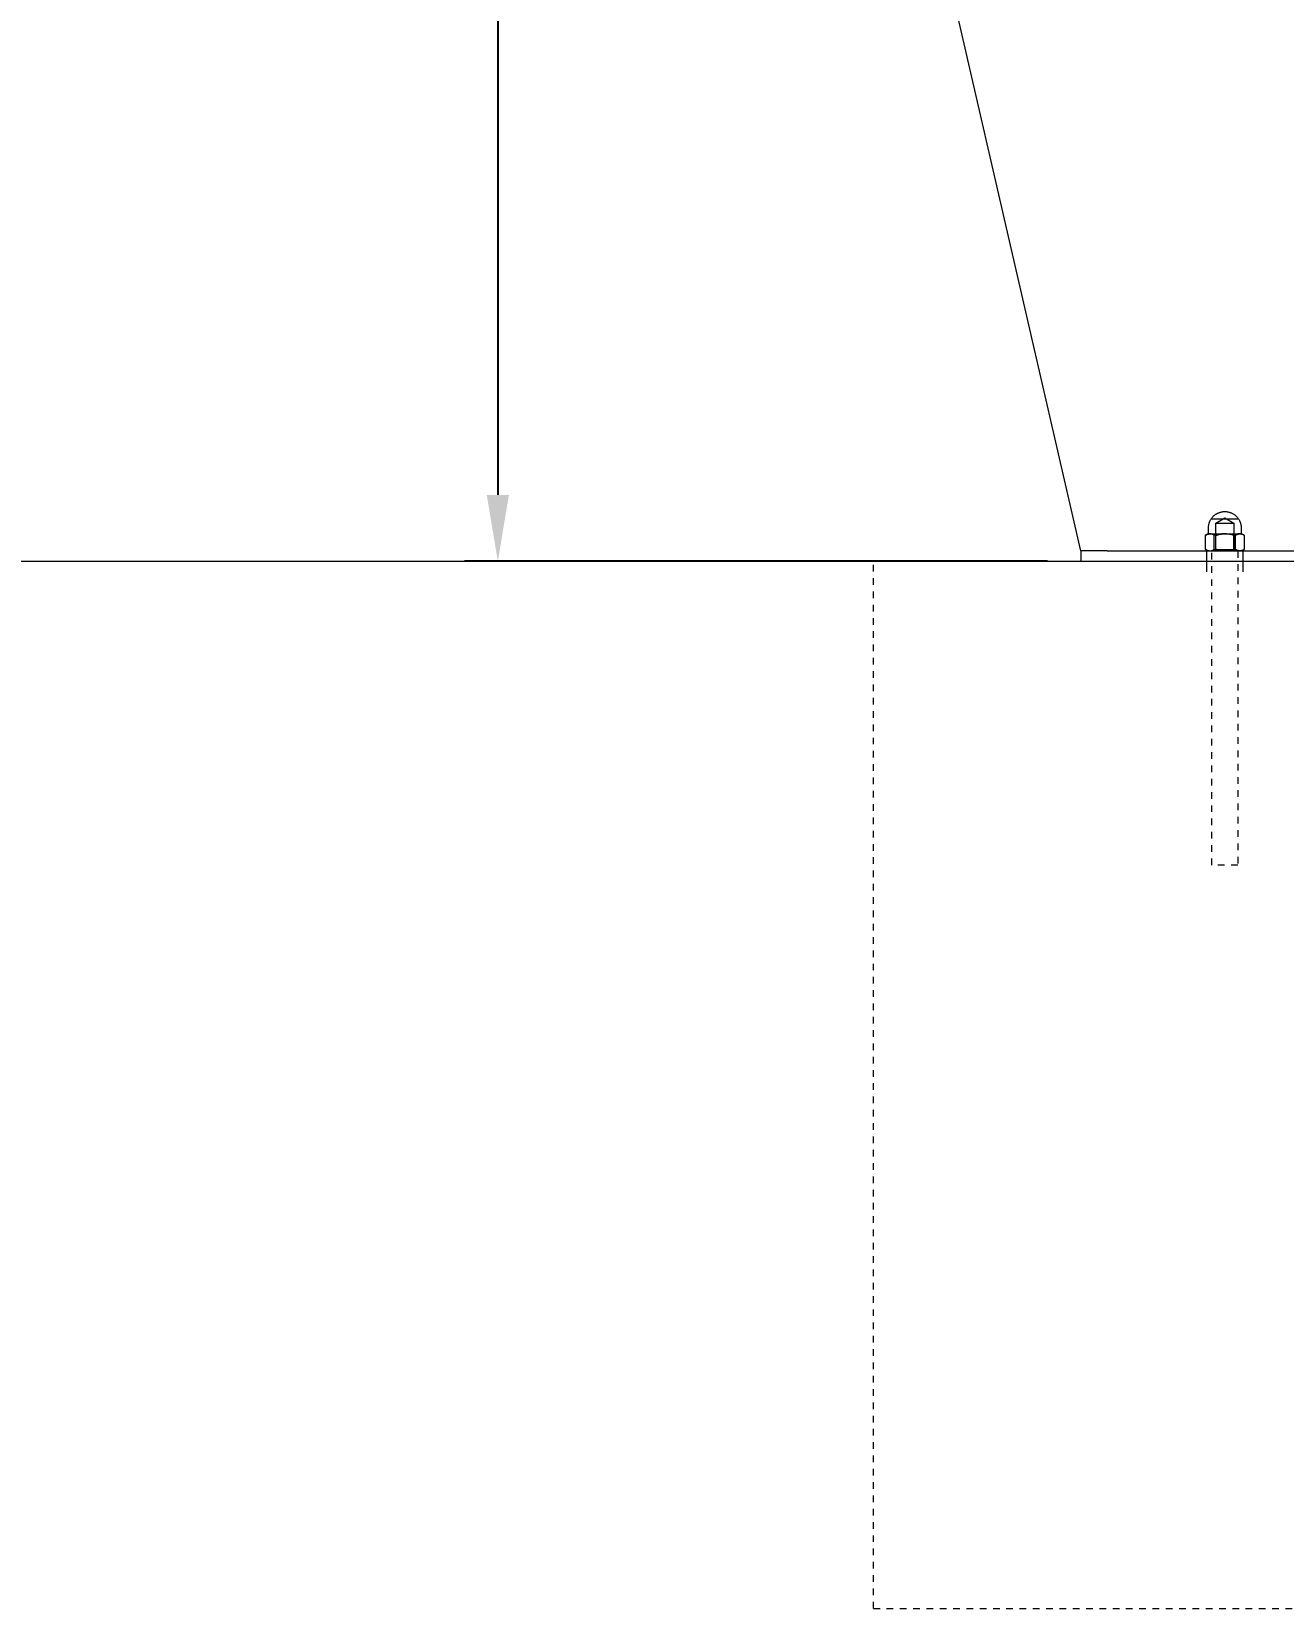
# Model space of a CAD drawing. Header units: inches. Extents: x -6 to 165, y -5 to 126.
# Drawn here: x 122.51 to 141.34, y 78.98 to 102.7 of the extents above; entities that cross this region are included whole.
import ezdxf

# ---------------------------------------------------------------- set-up
doc = ezdxf.new("R2010")
doc.units = ezdxf.units.IN
doc.header["$PDSIZE"] = -1
doc.linetypes.add('HIDDEN', pattern=[1.905, 1.27, -0.635])
for name, color, linetype, lineweight in [('ZANO_R', 7, 'Continuous', 0), ('ZANO_R_przerywana', 250, 'HIDDEN', 0), ('ZANO_W', 1, 'Continuous', 0)]:
    doc.layers.add(name, color=color, linetype=linetype, lineweight=lineweight)
doc.styles.get("Standard").update_dxf_attribs({"font": 'arial.ttf'})
doc.dimstyles.new('amerykanie', dxfattribs={"dimtxt": 50, "dimasz": 50, "dimexe": 0.5, "dimexo": 0.5, "dimgap": 1, "dimtad": 1, "dimdec": 0, "dimzin": 0, "dimlunit": 5, "dimtxsty": 'Standard', "dimcen": 0.09, "dimclrd": 1, "dimclre": 1, "dimclrt": 1, "dimazin": 0, "dimtfac": 1, "dimtdec": 0, "dimtmove": 0, "dimatfit": 3, "dimfxl": 1, "dimtzin": 0, "dimarcsym": 1})

# ---------------------------------------------------------------- blocks, each defined once
blk = doc.blocks.new('*D362')
at = {"layer": 'Defpoints', "color": 0}
for p in [(132.54, 126.425), (129.522, 94.732), (138.291, 94.732)]:
    blk.add_point(p, dxfattribs=at)
at = {"layer": 'ZANO_W', "color": 1, "lineweight": -2}
for p, q in [((132.04, 126.425), (129.022, 126.425)), ((129.522, 125.425), (129.522, 95.732)), ((137.791, 94.732), (129.022, 94.732))]:
    blk.add_line(p, q, dxfattribs=at)
at = {"layer": 'ZANO_W', "color": 1}
for points in [[(129.689, 125.425), (129.355, 125.425), (129.522, 126.425)], [(129.355, 95.732), (129.689, 95.732), (129.522, 94.732)]]:
    blk.add_solid(points, dxfattribs=at)
at = {"layer": 'ZANO_W', "color": 1, "insert": (128.181, 110.579), "char_height": 1.625, "attachment_point": 5, "rotation": 90}
blk.add_mtext('31 11/16', dxfattribs=at)

msp = doc.modelspace()

# ---------------------------------------------------------------- linework, layer by layer
at = {"layer": 'ZANO_R'}
for p, q in [((138.29091, 94.88977), (131.56682, 124.10396)), ((138.29091, 94.88977), (133.52024, 115.61691)), ((140.24668, 95.36227), (140.25117, 95.36938)), ((140.25117, 95.36938), (140.2559, 95.37632)), ((140.2559, 95.37632), (140.26086, 95.38311)), ((140.26008, 95.36915), (140.65391, 95.36915)), ((140.26086, 95.38311), (140.26605, 95.38972)), ((140.26605, 95.38972), (140.27147, 95.39614)), ((140.27147, 95.39614), (140.2771, 95.40238)), ((140.2771, 95.40238), (140.28294, 95.40843)), ((140.28294, 95.40843), (140.28898, 95.41427)), ((140.28898, 95.41427), (140.29522, 95.4199)), ((140.29522, 95.4199), (140.30165, 95.42531)), ((140.30165, 95.42531), (140.30826, 95.43051)), ((140.30826, 95.43051), (140.31504, 95.43547)), ((140.31504, 95.43547), (140.32199, 95.4402)), ((140.32199, 95.4402), (140.3291, 95.44469)), ((140.32315, 95.30727), (140.45699, 95.38769)), ((140.3291, 95.44469), (140.33635, 95.44893)), ((140.33635, 95.44893), (140.34375, 95.45293)), ((140.34375, 95.45293), (140.35128, 95.45666)), ((140.35128, 95.45666), (140.35893, 95.46014)), ((140.35893, 95.46014), (140.36669, 95.46336)), ((140.36669, 95.46336), (140.37456, 95.46631)), ((140.37456, 95.46631), (140.38253, 95.46899)), ((140.38253, 95.46899), (140.39058, 95.47139)), ((140.39058, 95.47139), (140.39871, 95.47352)), ((140.39871, 95.47352), (140.40691, 95.47537)), ((140.40691, 95.47537), (140.41517, 95.47694)), ((140.41517, 95.47694), (140.42348, 95.47823)), ((140.42348, 95.47823), (140.43182, 95.47923)), ((140.43182, 95.47923), (140.44019, 95.47995)), ((140.44019, 95.47995), (140.44859, 95.48038)), ((140.44859, 95.48038), (140.45699, 95.48052)), ((140.45699, 95.48052), (140.4654, 95.48038)), ((140.45699, 95.38769), (140.59083, 95.30727)), ((140.4654, 95.48038), (140.47379, 95.47995)), ((140.47379, 95.47995), (140.48216, 95.47923)), ((140.48216, 95.47923), (140.49051, 95.47823)), ((140.49051, 95.47823), (140.49881, 95.47694)), ((140.49881, 95.47694), (140.50707, 95.47537)), ((140.50707, 95.47537), (140.51527, 95.47352)), ((140.51527, 95.47352), (140.5234, 95.47139)), ((140.5234, 95.47139), (140.53145, 95.46899)), ((140.53145, 95.46899), (140.53942, 95.46631)), ((140.53942, 95.46631), (140.54729, 95.46336)), ((140.54729, 95.46336), (140.55506, 95.46014)), ((140.55506, 95.46014), (140.56271, 95.45666)), ((140.56271, 95.45666), (140.57024, 95.45293)), ((140.57024, 95.45293), (140.57763, 95.44893)), ((140.57763, 95.44893), (140.58489, 95.44469)), ((140.58489, 95.44469), (140.59199, 95.4402)), ((140.59199, 95.4402), (140.59894, 95.43547)), ((140.59894, 95.43547), (140.60572, 95.43051)), ((140.60572, 95.43051), (140.61233, 95.42531)), ((140.61233, 95.42531), (140.61876, 95.4199)), ((140.61876, 95.4199), (140.625, 95.41427)), ((140.625, 95.41427), (140.63104, 95.40843)), ((140.63104, 95.40843), (140.63688, 95.40238)), ((140.63688, 95.40238), (140.64252, 95.39614)), ((140.64252, 95.39614), (140.64793, 95.38972)), ((140.64793, 95.38972), (140.65312, 95.38311)), ((140.65312, 95.38311), (140.65809, 95.37632)), ((140.65809, 95.37632), (140.66281, 95.36938)), ((140.66281, 95.36938), (140.6673, 95.36227)), ((140.17265, 95.1297), (140.16891, 95.12755)), ((140.17006, 95.1279), (140.201, 95.14576)), ((140.17178, 95.1284), (140.17699, 95.13088)), ((140.17647, 95.13171), (140.17265, 95.1297)), ((140.18035, 95.13361), (140.17647, 95.13171)), ((140.17699, 95.13088), (140.18228, 95.13318)), ((140.18429, 95.13537), (140.18035, 95.13361)), ((140.18228, 95.13318), (140.18765, 95.1353)), ((140.18829, 95.137), (140.18429, 95.13537)), ((140.18765, 95.1353), (140.19309, 95.13723)), ((140.19234, 95.13849), (140.18829, 95.137)), ((140.19644, 95.13986), (140.19234, 95.13849)), ((140.19309, 95.13723), (140.19859, 95.13897)), ((140.20058, 95.14108), (140.19644, 95.13986)), ((140.19859, 95.13897), (140.20414, 95.14052)), ((140.20475, 95.14217), (140.20058, 95.14108)), ((140.20101, 95.14576), (140.201, 95.14576)), ((140.201, 95.14576), (140.201, 95.14576)), ((140.201, 95.14576), (140.201, 95.14576)), ((140.201, 95.14576), (140.20101, 95.14576)), ((140.20101, 95.14576), (140.20107, 95.14576)), ((140.20107, 95.14576), (140.20138, 95.14576)), ((140.20138, 95.14576), (140.20268, 95.14576)), ((140.20268, 95.14576), (140.20802, 95.14576)), ((140.20414, 95.14052), (140.20975, 95.14188)), ((140.20896, 95.14312), (140.20475, 95.14217)), ((140.20646, 95.14581), (140.20662, 95.14582)), ((140.20662, 95.14582), (140.20678, 95.14584)), ((140.20678, 95.14584), (140.20694, 95.14586)), ((140.20681, 95.14581), (140.20727, 95.14591)), ((140.20694, 95.14586), (140.2071, 95.14589)), ((140.2071, 95.14589), (140.20726, 95.14593)), ((140.20726, 95.14593), (140.20741, 95.14596)), ((140.20741, 95.14596), (140.20757, 95.14601)), ((140.20757, 95.14601), (140.20772, 95.14606)), ((140.20772, 95.14606), (140.20787, 95.14612)), ((140.20787, 95.14612), (140.20802, 95.14618)), ((140.20802, 95.14618), (140.20816, 95.14624)), ((140.20802, 95.14576), (140.22853, 95.14576)), ((140.20816, 95.14624), (140.20831, 95.14631)), ((140.20831, 95.14631), (140.20845, 95.14639)), ((140.20845, 95.14639), (140.20859, 95.14647)), ((140.20859, 95.14647), (140.20872, 95.14656)), ((140.20872, 95.14656), (140.20886, 95.14665)), ((140.20886, 95.14665), (140.20899, 95.14674)), ((140.2132, 95.14393), (140.20896, 95.14312)), ((140.20899, 95.14674), (140.20911, 95.14684)), ((140.20911, 95.14684), (140.20924, 95.14694)), ((140.20924, 95.14694), (140.20936, 95.14705)), ((140.20936, 95.14705), (140.20947, 95.14716)), ((140.20947, 95.14716), (140.20959, 95.14728)), ((140.20959, 95.14728), (140.20969, 95.1474)), ((140.20969, 95.1474), (140.2098, 95.14752)), ((140.20975, 95.14188), (140.2154, 95.14305)), ((140.2098, 95.14752), (140.2099, 95.14765)), ((140.2099, 95.14765), (140.20999, 95.14778)), ((140.20999, 95.14778), (140.21008, 95.14791)), ((140.21008, 95.14791), (140.21017, 95.14804)), ((140.21017, 95.14804), (140.21025, 95.14818)), ((140.21025, 95.14818), (140.21032, 95.14832)), ((140.21032, 95.14832), (140.2104, 95.14847)), ((140.2104, 95.14847), (140.21046, 95.14861)), ((140.21046, 95.14861), (140.21052, 95.14876)), ((140.21052, 95.14876), (140.21058, 95.14891)), ((140.21058, 95.14891), (140.21063, 95.14907)), ((140.21063, 95.14907), (140.21068, 95.14922)), ((140.21068, 95.14922), (140.21072, 95.14938)), ((140.21072, 95.14938), (140.21075, 95.14953)), ((140.21075, 95.14953), (140.21078, 95.14969)), ((140.21078, 95.14969), (140.21081, 95.14985)), ((140.21081, 95.14985), (140.21082, 95.15001)), ((140.21082, 95.15001), (140.21084, 95.15017)), ((140.21084, 95.15033), (140.21085, 95.15049)), ((140.21084, 95.15017), (140.21084, 95.15033)), ((140.21085, 95.23438), (140.21099, 95.24278)), ((140.21085, 95.15049), (140.21085, 95.23438)), ((140.21099, 95.24278), (140.21142, 95.25117)), ((140.21142, 95.25117), (140.21214, 95.25955)), ((140.21214, 95.25955), (140.21314, 95.26789)), ((140.21314, 95.26789), (140.21443, 95.2762)), ((140.21747, 95.1446), (140.2132, 95.14393)), ((140.21443, 95.2762), (140.216, 95.28446)), ((140.2154, 95.14305), (140.22109, 95.14402)), ((140.216, 95.28446), (140.21785, 95.29266)), ((140.22175, 95.14513), (140.21747, 95.1446)), ((140.21785, 95.29266), (140.21997, 95.30079)), ((140.21997, 95.30079), (140.22238, 95.30884)), ((140.22109, 95.14402), (140.22681, 95.14479)), ((140.22605, 95.14552), (140.22175, 95.14513)), ((140.22238, 95.30884), (140.22506, 95.31681)), ((140.22506, 95.31681), (140.22801, 95.32468)), ((140.23036, 95.14576), (140.22605, 95.14552)), ((140.22681, 95.14479), (140.23255, 95.14537)), ((140.22801, 95.32468), (140.23122, 95.33244)), ((140.23467, 95.14552), (140.23036, 95.14576)), ((140.23122, 95.33244), (140.2347, 95.34009)), ((140.23226, 95.14576), (140.4417, 95.14576)), ((140.23255, 95.14537), (140.23831, 95.14574)), ((140.23897, 95.14513), (140.23467, 95.14552)), ((140.2347, 95.34009), (140.23844, 95.34762)), ((140.23844, 95.34762), (140.24244, 95.35502)), ((140.24326, 95.14461), (140.23897, 95.14513)), ((140.24244, 95.35502), (140.24668, 95.36227)), ((140.24275, 95.14575), (140.24852, 95.14537)), ((140.24752, 95.14394), (140.24326, 95.14461)), ((140.25176, 95.14312), (140.24752, 95.14394)), ((140.24852, 95.14537), (140.25427, 95.1448)), ((140.25597, 95.14217), (140.25176, 95.14312)), ((140.25427, 95.1448), (140.25999, 95.14403)), ((140.26015, 95.14109), (140.25597, 95.14217)), ((140.25999, 95.14403), (140.26569, 95.14306)), ((140.26429, 95.13986), (140.26015, 95.14109)), ((140.26839, 95.1385), (140.26429, 95.13986)), ((140.26569, 95.14306), (140.27135, 95.14189)), ((140.27244, 95.137), (140.26839, 95.1385)), ((140.27135, 95.14189), (140.27696, 95.14054)), ((140.27643, 95.13537), (140.27244, 95.137)), ((140.28038, 95.13361), (140.27643, 95.13537)), ((140.27696, 95.14054), (140.28253, 95.13898)), ((140.28426, 95.13171), (140.28038, 95.13361)), ((140.28253, 95.13898), (140.28804, 95.13724)), ((140.28807, 95.1297), (140.28426, 95.13171)), ((140.28804, 95.13724), (140.29348, 95.13531)), ((140.29182, 95.12755), (140.28807, 95.1297)), ((140.29348, 95.13531), (140.29886, 95.13319)), ((140.29886, 95.13319), (140.30416, 95.13089)), ((140.30416, 95.13089), (140.30937, 95.1284)), ((140.33125, 95.13161), (140.3151, 95.12751)), ((140.32309, 95.30724), (140.3231, 95.30724)), ((140.32309, 94.90732), (140.32309, 95.30724)), ((140.3231, 95.30724), (140.57019, 95.30724)), ((140.34752, 95.13519), (140.33125, 95.13161)), ((140.33704, 95.1279), (140.3547, 95.13229)), ((140.3639, 95.13826), (140.34752, 95.13519)), ((140.3547, 95.13229), (140.37251, 95.13608)), ((140.38036, 95.14081), (140.3639, 95.13826)), ((140.37251, 95.13608), (140.39043, 95.13925)), ((140.39689, 95.14283), (140.38036, 95.14081)), ((140.39043, 95.13925), (140.40845, 95.14181)), ((140.41349, 95.14434), (140.39689, 95.14283)), ((140.40845, 95.14181), (140.42655, 95.14374)), ((140.43012, 95.14531), (140.41349, 95.14434)), ((140.42655, 95.14374), (140.44471, 95.14505)), ((140.44677, 95.14576), (140.43012, 95.14531)), ((140.44471, 95.14505), (140.4629, 95.14574)), ((140.46343, 95.14531), (140.44677, 95.14576)), ((140.45078, 95.14576), (140.67123, 95.14576)), ((140.48006, 95.14434), (140.46343, 95.14531)), ((140.47122, 95.14575), (140.48944, 95.14507)), ((140.47229, 95.14574), (140.47662, 95.14566)), ((140.49665, 95.14283), (140.48006, 95.14434)), ((140.48944, 95.14507), (140.50764, 95.14376)), ((140.51318, 95.14081), (140.49665, 95.14283)), ((140.50764, 95.14376), (140.52578, 95.14183)), ((140.52965, 95.13826), (140.51318, 95.14081)), ((140.52578, 95.14183), (140.54384, 95.13927)), ((140.54602, 95.13519), (140.52965, 95.13826)), ((140.54384, 95.13927), (140.5618, 95.1361)), ((140.56229, 95.13161), (140.54602, 95.13519)), ((140.5618, 95.1361), (140.57965, 95.13231)), ((140.57844, 95.12751), (140.56229, 95.13161)), ((140.57019, 95.30724), (140.59089, 95.30724)), ((140.57965, 95.13231), (140.59735, 95.12791)), ((140.5909, 95.30724), (140.5909, 94.90732)), ((140.60916, 95.13061), (140.60417, 95.1282)), ((140.61422, 95.13284), (140.60916, 95.13061)), ((140.61936, 95.13491), (140.61422, 95.13284)), ((140.62457, 95.1368), (140.61936, 95.13491)), ((140.62243, 95.12769), (140.62632, 95.1299)), ((140.62983, 95.13852), (140.62457, 95.1368)), ((140.62632, 95.1299), (140.63028, 95.13196)), ((140.63515, 95.14006), (140.62983, 95.13852)), ((140.63028, 95.13196), (140.63431, 95.1339)), ((140.63431, 95.1339), (140.6384, 95.1357)), ((140.64052, 95.14142), (140.63515, 95.14006)), ((140.6384, 95.1357), (140.64255, 95.13735)), ((140.64593, 95.1426), (140.64052, 95.14142)), ((140.64255, 95.13735), (140.64676, 95.13887)), ((140.65137, 95.1436), (140.64593, 95.1426)), ((140.64676, 95.13887), (140.65101, 95.14024)), ((140.65101, 95.14024), (140.6553, 95.14147)), ((140.65685, 95.14442), (140.65137, 95.1436)), ((140.6553, 95.14147), (140.65964, 95.14256)), ((140.66235, 95.14505), (140.65685, 95.14442)), ((140.65964, 95.14256), (140.66401, 95.14349)), ((140.66787, 95.1455), (140.66235, 95.14505)), ((140.66401, 95.14349), (140.66841, 95.14428)), ((140.6673, 95.36227), (140.67155, 95.35502)), ((140.6734, 95.14576), (140.66787, 95.1455)), ((140.66841, 95.14428), (140.67283, 95.14492)), ((140.67155, 95.35502), (140.67554, 95.34762)), ((140.67283, 95.14492), (140.67727, 95.14541)), ((140.67893, 95.1455), (140.6734, 95.14576)), ((140.67554, 95.34762), (140.67928, 95.34009)), ((140.67568, 95.14576), (140.71298, 95.14576)), ((140.67727, 95.14541), (140.68173, 95.14575)), ((140.68445, 95.14505), (140.67893, 95.1455)), ((140.67928, 95.34009), (140.68276, 95.33244)), ((140.68276, 95.33244), (140.68598, 95.32468)), ((140.68995, 95.14442), (140.68445, 95.14505)), ((140.68546, 95.14575), (140.68957, 95.14548)), ((140.68598, 95.32468), (140.68893, 95.31681)), ((140.68893, 95.31681), (140.6916, 95.30884)), ((140.68957, 95.14548), (140.69366, 95.14508)), ((140.69543, 95.1436), (140.68995, 95.14442)), ((140.6916, 95.30884), (140.69401, 95.30079)), ((140.69366, 95.14508), (140.69775, 95.14455)), ((140.69401, 95.30079), (140.69614, 95.29266)), ((140.70087, 95.1426), (140.69543, 95.1436)), ((140.69614, 95.29266), (140.69799, 95.28446)), ((140.69775, 95.14455), (140.70181, 95.14388)), ((140.69799, 95.28446), (140.69956, 95.2762)), ((140.69956, 95.2762), (140.70084, 95.26789)), ((140.70084, 95.26789), (140.70185, 95.25955)), ((140.70628, 95.14142), (140.70087, 95.1426)), ((140.70181, 95.14388), (140.70585, 95.14307)), ((140.70185, 95.25955), (140.70256, 95.25117)), ((140.70256, 95.25117), (140.70299, 95.24278)), ((140.70299, 95.24278), (140.70314, 95.23438)), ((140.70314, 95.23438), (140.70314, 95.15049)), ((140.70314, 95.15049), (140.70314, 95.15033)), ((140.70314, 95.15033), (140.70315, 95.15017)), ((140.70315, 95.15017), (140.70316, 95.15001)), ((140.70316, 95.15001), (140.70318, 95.14985)), ((140.70318, 95.14985), (140.7032, 95.14969)), ((140.7032, 95.14969), (140.70323, 95.14953)), ((140.70323, 95.14953), (140.70327, 95.14938)), ((140.70327, 95.14938), (140.70331, 95.14922)), ((140.70331, 95.14922), (140.70335, 95.14907)), ((140.70335, 95.14907), (140.7034, 95.14891)), ((140.7034, 95.14891), (140.70346, 95.14876)), ((140.70346, 95.14876), (140.70352, 95.14861)), ((140.70352, 95.14861), (140.70359, 95.14847)), ((140.70359, 95.14847), (140.70366, 95.14832)), ((140.70366, 95.14832), (140.70374, 95.14818)), ((140.70374, 95.14818), (140.70382, 95.14804)), ((140.70382, 95.14804), (140.7039, 95.14791)), ((140.7039, 95.14791), (140.70399, 95.14778)), ((140.70399, 95.14778), (140.70409, 95.14765)), ((140.70409, 95.14765), (140.70419, 95.14752)), ((140.70419, 95.14752), (140.70429, 95.1474)), ((140.70429, 95.1474), (140.7044, 95.14728)), ((140.7044, 95.14728), (140.70451, 95.14716)), ((140.70451, 95.14716), (140.70463, 95.14705)), ((140.70463, 95.14705), (140.70475, 95.14694)), ((140.70475, 95.14694), (140.70487, 95.14684)), ((140.70487, 95.14684), (140.705, 95.14674)), ((140.705, 95.14674), (140.70513, 95.14665)), ((140.70513, 95.14665), (140.70526, 95.14656)), ((140.70526, 95.14656), (140.7054, 95.14647)), ((140.7054, 95.14647), (140.70553, 95.14639)), ((140.70553, 95.14639), (140.70568, 95.14631)), ((140.70568, 95.14631), (140.70582, 95.14624)), ((140.70582, 95.14624), (140.70597, 95.14618)), ((140.70585, 95.14307), (140.70986, 95.14213)), ((140.70597, 95.14618), (140.70612, 95.14612)), ((140.70612, 95.14612), (140.70627, 95.14606)), ((140.70627, 95.14606), (140.70642, 95.14601)), ((140.71165, 95.14006), (140.70628, 95.14142)), ((140.70642, 95.14601), (140.70657, 95.14596)), ((140.70657, 95.14596), (140.70673, 95.14593)), ((140.70673, 95.14593), (140.70689, 95.14589)), ((140.70689, 95.14589), (140.70704, 95.14586)), ((140.70704, 95.14587), (140.70733, 95.14582)), ((140.70704, 95.14586), (140.7072, 95.14584)), ((140.7072, 95.14584), (140.70736, 95.14582)), ((140.70736, 95.14582), (140.70752, 95.14581)), ((140.70986, 95.14213), (140.71383, 95.14106)), ((140.71697, 95.13852), (140.71165, 95.14006)), ((140.71298, 95.14576), (140.74615, 95.12662)), ((140.71383, 95.14106), (140.71777, 95.13986)), ((140.72223, 95.1368), (140.71697, 95.13852)), ((140.71777, 95.13986), (140.72167, 95.13852)), ((140.72167, 95.13852), (140.72551, 95.13706)), ((140.72744, 95.13491), (140.72223, 95.1368)), ((140.72551, 95.13706), (140.72931, 95.13547)), ((140.73257, 95.13284), (140.72744, 95.13491)), ((140.72931, 95.13547), (140.73306, 95.13376)), ((140.73764, 95.13061), (140.73257, 95.13284)), ((140.73306, 95.13376), (140.73674, 95.13192)), ((140.73674, 95.13192), (140.74036, 95.12996)), ((140.74263, 95.1282), (140.73764, 95.13061)), ((140.74036, 95.12996), (140.74392, 95.12789)), ((140.16163, 95.1229), (140.16666, 95.12574)), ((140.16523, 95.12529), (140.16163, 95.1229)), ((140.16163, 95.1229), (140.16163, 94.91264)), ((140.16163, 94.91264), (140.16666, 94.9098)), ((140.16163, 94.91264), (140.16537, 94.91017)), ((140.16891, 95.12755), (140.16523, 95.12529)), ((140.16537, 94.91017), (140.16919, 94.90784)), ((140.16666, 95.12574), (140.17178, 95.1284)), ((140.16666, 94.9098), (140.17178, 94.90714)), ((140.16919, 94.90784), (140.17309, 94.90563)), ((140.201, 94.88977), (140.17008, 94.90763)), ((140.17178, 94.90714), (140.17699, 94.90466)), ((140.17309, 94.90563), (140.17705, 94.90356)), ((140.17699, 94.90466), (140.18228, 94.90236)), ((140.17705, 94.90356), (140.18109, 94.90162)), ((140.18109, 94.90162), (140.18519, 94.89982)), ((140.18228, 94.90236), (140.18765, 94.90024)), ((140.18519, 94.89982), (140.18935, 94.89816)), ((140.18765, 94.90024), (140.19309, 94.89831)), ((140.18935, 94.89816), (140.19356, 94.89664)), ((140.19309, 94.89831), (140.19859, 94.89657)), ((140.19356, 94.89664), (140.19782, 94.89527)), ((140.19782, 94.89527), (140.20213, 94.89404)), ((140.19859, 94.89657), (140.20414, 94.89501)), ((140.20213, 94.89404), (140.20647, 94.89296)), ((140.20414, 94.89501), (140.20975, 94.89365)), ((140.20647, 94.89296), (140.21085, 94.89203)), ((140.20975, 94.89365), (140.2154, 94.89249)), ((140.2154, 94.89249), (140.22109, 94.89152)), ((140.24997, 94.89205), (140.25434, 94.89298)), ((140.25434, 94.89298), (140.25868, 94.89407)), ((140.25868, 94.89407), (140.26298, 94.89529)), ((140.25992, 94.8915), (140.26562, 94.89247)), ((140.26298, 94.89529), (140.26723, 94.89667)), ((140.26562, 94.89247), (140.27129, 94.89363)), ((140.26723, 94.89667), (140.27143, 94.89818)), ((140.27129, 94.89363), (140.27691, 94.89499)), ((140.27143, 94.89818), (140.27558, 94.89984)), ((140.27558, 94.89984), (140.27967, 94.90164)), ((140.27691, 94.89499), (140.28249, 94.89654)), ((140.27967, 94.90164), (140.2837, 94.90357)), ((140.28249, 94.89654), (140.288, 94.89828)), ((140.2837, 94.90357), (140.28766, 94.90564)), ((140.28766, 94.90564), (140.29155, 94.90785)), ((140.288, 94.89828), (140.29345, 94.90022)), ((140.29155, 94.90785), (140.29536, 94.91018)), ((140.2955, 95.12529), (140.29182, 95.12755)), ((140.29345, 94.90022), (140.29883, 94.90234)), ((140.29536, 94.91018), (140.29909, 94.91264)), ((140.29909, 95.1229), (140.2955, 95.12529)), ((140.29883, 94.90234), (140.30414, 94.90464)), ((140.3151, 95.12751), (140.29909, 95.1229)), ((140.29909, 94.91264), (140.29909, 95.1229)), ((140.29909, 94.91264), (140.31671, 94.90761)), ((140.29947, 94.89078), (140.32309, 94.90732)), ((140.30414, 94.90464), (140.30936, 94.90713)), ((140.30936, 94.90713), (140.3145, 94.9098)), ((140.30937, 95.1284), (140.3145, 95.12574)), ((140.3145, 95.12574), (140.31953, 95.1229)), ((140.3145, 94.9098), (140.31953, 94.91264)), ((140.31671, 94.90761), (140.33449, 94.90319)), ((140.31953, 95.1229), (140.33704, 95.1279)), ((140.31953, 94.91264), (140.31953, 95.1229)), ((140.33711, 94.90762), (140.31953, 94.91264)), ((140.57019, 94.90732), (140.32311, 94.90732)), ((140.33449, 94.90319), (140.35241, 94.89939)), ((140.35484, 94.90321), (140.33711, 94.90762)), ((140.35241, 94.89939), (140.37046, 94.89621)), ((140.37272, 94.89942), (140.35484, 94.90321)), ((140.37046, 94.89621), (140.3886, 94.89366)), ((140.39071, 94.89624), (140.37272, 94.89942)), ((140.3886, 94.89366), (140.40682, 94.89174)), ((140.40881, 94.89369), (140.39071, 94.89624)), ((140.42698, 94.89176), (140.40881, 94.89369)), ((140.48053, 94.89124), (140.49706, 94.89275)), ((140.49706, 94.89275), (140.51352, 94.89478)), ((140.52599, 94.89374), (140.5079, 94.8918)), ((140.51352, 94.89478), (140.52992, 94.89733)), ((140.54401, 94.89629), (140.52599, 94.89374)), ((140.52992, 94.89733), (140.54622, 94.90039)), ((140.56193, 94.89946), (140.54401, 94.89629)), ((140.54622, 94.90039), (140.56242, 94.90397)), ((140.57973, 94.90325), (140.56193, 94.89946)), ((140.56242, 94.90397), (140.57851, 94.90805)), ((140.5855, 94.90732), (140.57019, 94.90732)), ((140.59445, 95.1229), (140.57844, 95.12751)), ((140.57851, 94.90805), (140.59445, 94.91264)), ((140.59739, 94.90764), (140.57973, 94.90325)), ((140.58965, 94.90732), (140.5855, 94.90732)), ((140.59065, 94.90732), (140.58965, 94.90732)), ((140.59086, 94.90732), (140.59065, 94.90732)), ((140.59089, 94.90732), (140.59086, 94.90732)), ((140.59088, 94.90732), (140.59089, 94.90732)), ((140.59089, 94.90732), (140.5909, 94.90732)), ((140.5909, 94.90732), (140.59089, 94.90732)), ((140.5909, 94.90732), (140.61451, 94.89078)), ((140.5909, 94.90732), (140.5909, 94.90732)), ((140.59927, 95.12563), (140.59445, 95.1229)), ((140.59445, 94.91264), (140.59445, 95.1229)), ((140.59445, 94.91264), (140.59948, 94.9098)), ((140.59735, 95.12791), (140.61489, 95.1229)), ((140.61489, 94.91264), (140.59739, 94.90764)), ((140.60417, 95.1282), (140.59927, 95.12563)), ((140.59948, 94.9098), (140.60461, 94.90713)), ((140.60461, 94.90713), (140.60983, 94.90465)), ((140.60983, 94.90465), (140.61512, 94.90234)), ((140.61489, 95.1229), (140.61862, 95.12536)), ((140.61489, 95.1229), (140.61489, 94.91264)), ((140.61862, 94.91018), (140.61489, 94.91264)), ((140.61512, 94.90234), (140.6205, 94.90023)), ((140.61862, 95.12536), (140.62243, 95.12769)), ((140.62243, 94.90785), (140.61862, 94.91018)), ((140.6205, 94.90023), (140.62594, 94.89829)), ((140.62632, 94.90564), (140.62243, 94.90785)), ((140.62594, 94.89829), (140.63145, 94.89655)), ((140.63028, 94.90357), (140.62632, 94.90564)), ((140.63431, 94.90164), (140.63028, 94.90357)), ((140.63145, 94.89655), (140.63702, 94.895)), ((140.6384, 94.89984), (140.63431, 94.90164)), ((140.63702, 94.895), (140.64264, 94.89364)), ((140.64255, 94.89818), (140.6384, 94.89984)), ((140.64676, 94.89667), (140.64255, 94.89818)), ((140.64264, 94.89364), (140.64829, 94.89248)), ((140.65101, 94.89529), (140.64676, 94.89667)), ((140.64829, 94.89248), (140.65399, 94.89151)), ((140.65531, 94.89407), (140.65101, 94.89529)), ((140.65964, 94.89298), (140.65531, 94.89407)), ((140.66401, 94.89205), (140.65964, 94.89298)), ((140.69289, 94.89152), (140.69858, 94.89249)), ((140.69858, 94.89249), (140.70423, 94.89366)), ((140.70579, 94.89246), (140.70175, 94.89165)), ((140.70423, 94.89366), (140.70984, 94.89502)), ((140.7098, 94.89339), (140.70579, 94.89246)), ((140.71378, 94.89446), (140.7098, 94.89339)), ((140.70984, 94.89502), (140.7154, 94.89657)), ((140.74615, 94.90892), (140.71298, 94.88977)), ((140.71773, 94.89567), (140.71378, 94.89446)), ((140.7154, 94.89657), (140.7209, 94.89831)), ((140.72162, 94.897), (140.71773, 94.89567)), ((140.7209, 94.89831), (140.72633, 94.90024)), ((140.72548, 94.89846), (140.72162, 94.897)), ((140.72928, 94.90005), (140.72548, 94.89846)), ((140.72633, 94.90024), (140.7317, 94.90236)), ((140.73303, 94.90177), (140.72928, 94.90005)), ((140.7317, 94.90236), (140.73699, 94.90466)), ((140.73672, 94.9036), (140.73303, 94.90177)), ((140.74034, 94.90556), (140.73672, 94.9036)), ((140.73699, 94.90466), (140.7422, 94.90714)), ((140.7439, 94.90764), (140.74034, 94.90556)), ((140.7422, 94.90714), (140.74732, 94.9098)), ((140.74753, 95.12563), (140.74263, 95.1282)), ((140.74615, 95.12662), (140.75235, 95.1229)), ((140.75235, 94.91264), (140.74615, 94.90892)), ((140.74732, 94.9098), (140.75235, 94.91264)), ((140.75235, 95.1229), (140.74753, 95.12563)), ((140.75235, 94.91264), (140.75235, 95.1229)), ((-6.47362, 94.73224), (151.86407, 94.73224)), ((135.17031, 94.73224), (158.80027, 94.73224)), ((138.68475, 94.88977), (138.29091, 94.88977)), ((138.29091, 94.88977), (138.29091, 94.73224)), ((138.68475, 94.88977), (155.61955, 94.88977)), ((140.18131, 94.88977), (140.18131, 94.57471)), ((140.21085, 94.89203), (140.21526, 94.89124)), ((140.21526, 94.89124), (140.21969, 94.89061)), ((140.21969, 94.89061), (140.22414, 94.89012)), ((140.22109, 94.89152), (140.22681, 94.89075)), ((140.22414, 94.89012), (140.2286, 94.88979)), ((140.22598, 94.88987), (140.22853, 94.88979)), ((140.22681, 94.89075), (140.23255, 94.89017)), ((140.23225, 94.88979), (140.23671, 94.89013)), ((140.2324, 94.8898), (140.23474, 94.88987)), ((140.23255, 94.89017), (140.23831, 94.88979)), ((140.23671, 94.89013), (140.24115, 94.89062)), ((140.24115, 94.89062), (140.24558, 94.89126)), ((140.24266, 94.88979), (140.24843, 94.89016)), ((140.24275, 94.88979), (140.2456, 94.88988)), ((140.24558, 94.89126), (140.24997, 94.89205)), ((140.24843, 94.89016), (140.25419, 94.89073)), ((140.25419, 94.89073), (140.25992, 94.8915)), ((140.64991, 94.88694), (140.26008, 94.88694)), ((140.29946, 94.88977), (140.29946, 94.89077)), ((140.59017, 94.89077), (140.29948, 94.89077)), ((140.40682, 94.89174), (140.4251, 94.89044)), ((140.4251, 94.89044), (140.44341, 94.88979)), ((140.44521, 94.89046), (140.42698, 94.89176)), ((140.43735, 94.88987), (140.44243, 94.8898)), ((140.439, 94.89067), (140.43838, 94.89071)), ((140.46347, 94.88979), (140.44521, 94.89046)), ((140.44739, 94.88977), (140.46397, 94.89024)), ((140.45078, 94.88979), (140.45618, 94.88987)), ((140.4626, 94.8898), (140.45781, 94.88987)), ((140.46397, 94.89024), (140.48053, 94.89124)), ((140.48974, 94.89049), (140.47156, 94.8898)), ((140.5079, 94.8918), (140.48974, 94.89049)), ((140.60818, 94.89077), (140.59017, 94.89077)), ((140.61306, 94.89077), (140.60818, 94.89077)), ((140.61423, 94.89077), (140.61306, 94.89077)), ((140.61448, 94.89077), (140.61423, 94.89077)), ((140.61452, 94.89077), (140.61448, 94.89077)), ((140.61451, 94.89077), (140.61452, 94.89077)), ((140.61452, 94.89077), (140.61453, 94.89077)), ((140.61453, 94.89077), (140.61452, 94.89077)), ((140.61453, 94.89077), (140.61453, 94.88977)), ((140.61453, 94.89077), (140.61453, 94.89077)), ((140.65292, 94.88694), (140.64991, 94.88694)), ((140.65368, 94.88694), (140.65292, 94.88694)), ((140.65386, 94.88694), (140.65368, 94.88694)), ((140.6539, 94.88694), (140.65386, 94.88694)), ((140.65391, 94.88694), (140.6539, 94.88694)), ((140.65391, 94.88694), (140.65391, 94.88694)), ((140.65391, 94.88694), (140.65391, 94.88694)), ((140.65391, 94.88694), (140.65391, 94.88694)), ((140.65391, 94.88694), (140.65391, 94.88694)), ((140.65399, 94.89151), (140.65972, 94.89074)), ((140.65972, 94.89074), (140.66547, 94.89017)), ((140.66841, 94.89126), (140.66401, 94.89205)), ((140.66547, 94.89017), (140.67123, 94.88979)), ((140.67283, 94.89062), (140.66841, 94.89126)), ((140.67727, 94.89013), (140.67283, 94.89062)), ((140.67567, 94.88979), (140.68143, 94.89017)), ((140.68173, 94.88979), (140.67727, 94.89013)), ((140.68158, 94.8898), (140.67924, 94.88987)), ((140.68143, 94.89017), (140.68717, 94.89075)), ((140.68949, 94.89005), (140.68538, 94.88979)), ((140.688, 94.88987), (140.68546, 94.88979)), ((140.68717, 94.89075), (140.69289, 94.89152)), ((140.6936, 94.89045), (140.68949, 94.89005)), ((140.69768, 94.89098), (140.6936, 94.89045)), ((140.70175, 94.89165), (140.69768, 94.89098)), ((140.73268, 94.57471), (140.73268, 94.88977))]:
    msp.add_line(p, q, dxfattribs=at)
at = {"layer": 'ZANO_R_przerywana', "ltscale": 0.05}
for p, q in [((135.17031, 78.97893), (135.17031, 94.73224)), ((140.26008, 90.16095), (140.26008, 94.88694)), ((140.65391, 94.88694), (140.65391, 90.16095)), ((140.64991, 90.16095), (140.26008, 90.16095)), ((140.65292, 90.16095), (140.64991, 90.16095)), ((140.65368, 90.16095), (140.65292, 90.16095)), ((140.65386, 90.16095), (140.65368, 90.16095)), ((140.6539, 90.16095), (140.65386, 90.16095)), ((140.65391, 90.16095), (140.6539, 90.16095)), ((140.65391, 90.16095), (140.65391, 90.16095)), ((140.65391, 90.16095), (140.65391, 90.16095)), ((140.65391, 90.16095), (140.65391, 90.16095)), ((140.65391, 90.16095), (140.65391, 90.16095)), ((135.17031, 78.97893), (158.80027, 78.97893))]:
    msp.add_line(p, q, dxfattribs=at)

# ---------------------------------------------------------------- dimensions: what is measured, and where the dimension line sits
at = {"layer": 'ZANO_W'}
dim = msp.add_linear_dim(base=(129.52196, 94.73224), p1=(132.53972, 126.42515), p2=(138.29091, 94.73224), angle=90, dimstyle='amerykanie', override={"dimtxt": 1.625, "dimasz": 1, "dimgap": 0.5, "dimdec": 4, "dimaunit": 1, "dimadec": 1, "dimtdec": 4, "dimtmove": 1, "dimfrac": 2}, dxfattribs=at)
dim.commit()
dim.dimension.update_dxf_attribs({"geometry": '*D362', "text_midpoint": (128.1812, 110.57869)})

doc.saveas('drawing.dxf')
